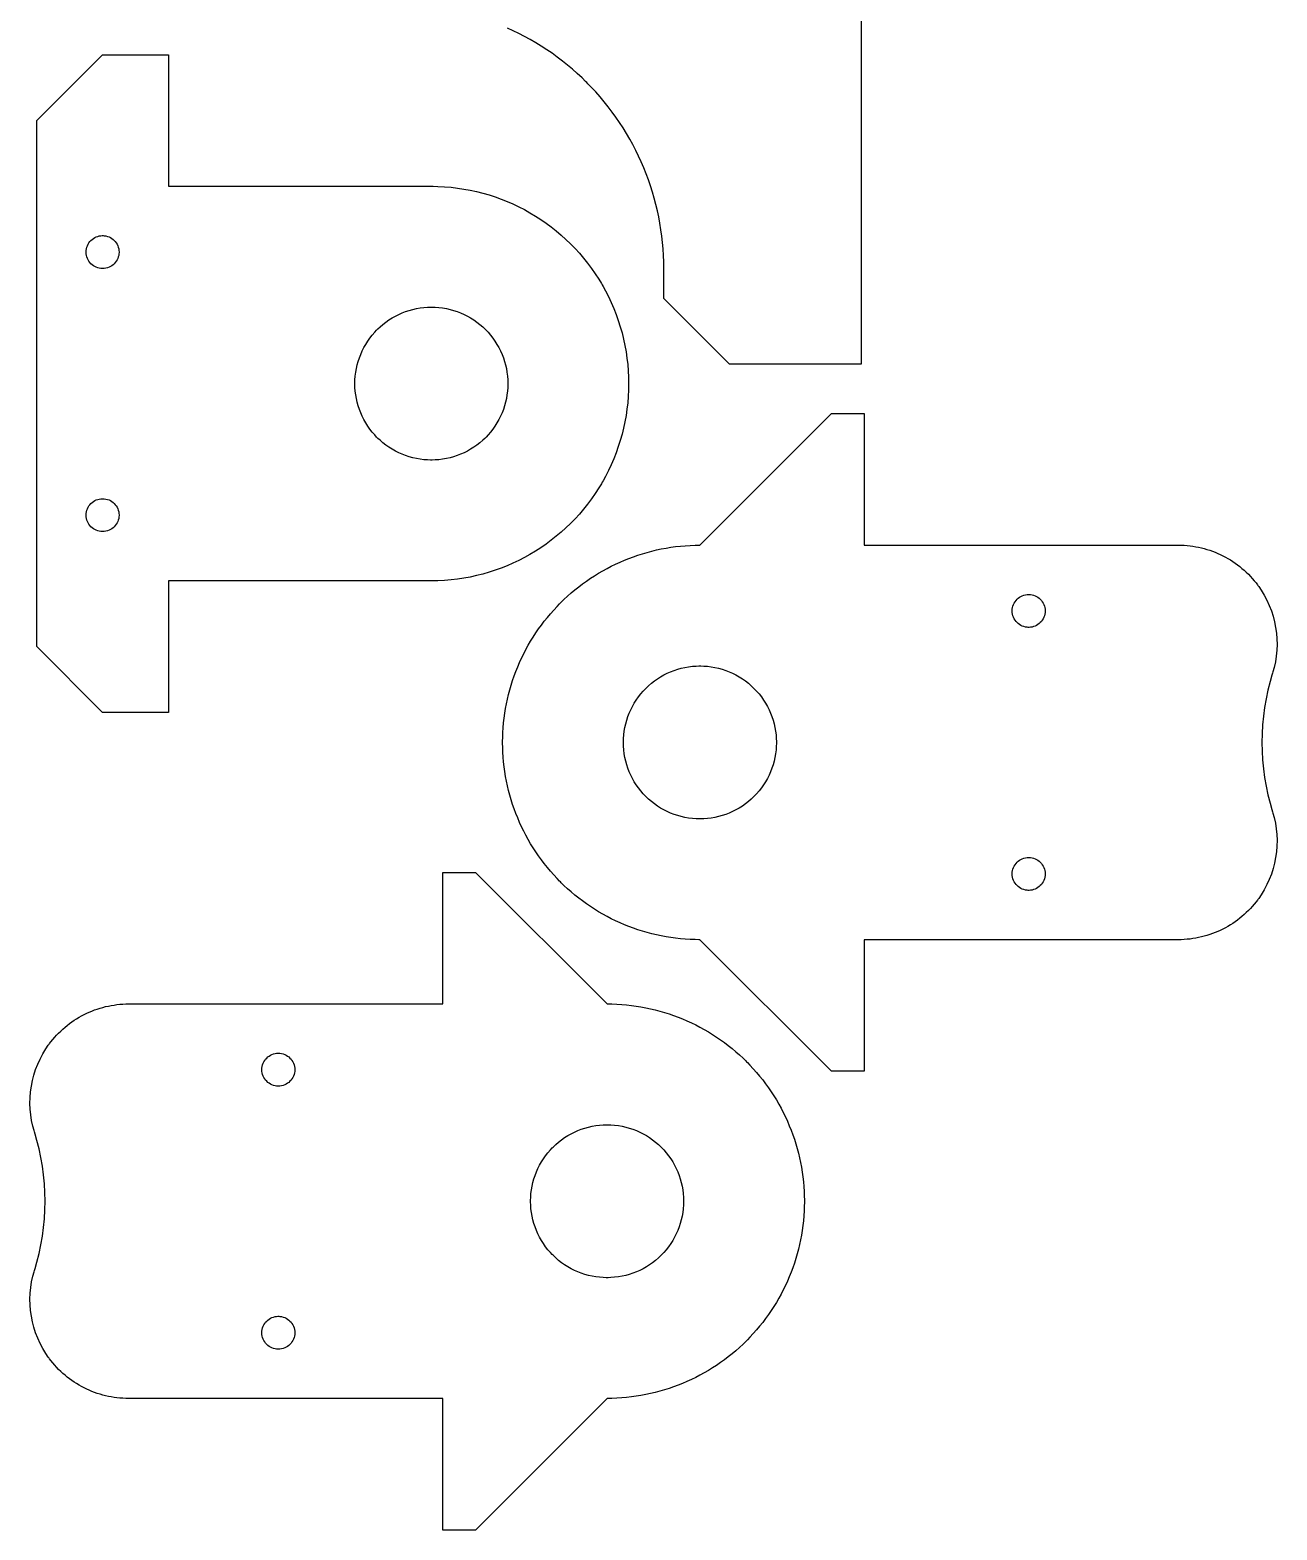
# Model space of a CAD drawing. Extents: x 0 to 249, y 0 to 479.
# Drawn here: x 0 to 240.9, y 0 to 289.7 of the extents above; entities that cross this region are included whole.
import ezdxf

# ---------------------------------------------------------------- set-up
doc = ezdxf.new("R2010")
doc.units = 0
doc.layers.get('0').update_dxf_attribs({"linetype": 'CONTINUOUS'})

msp = doc.modelspace()

# ---------------------------------------------------------------- linework, layer by layer
at = {"color": 0}
msp.add_lwpolyline([(160.518, 314.039), (160.518, 225.139), (135.118, 225.139), (122.418, 237.839), (122.418, 243.639), (122.418, 243.954), (122.403, 244.9), (122.356, 246.157), (122.278, 247.411), (122.17, 248.66), (122.031, 249.903), (121.862, 251.14), (121.662, 252.371), (121.433, 253.596), (121.174, 254.813), (120.886, 256.021), (120.569, 257.222), (120.222, 258.412), (119.847, 259.594), (119.443, 260.767), (119.011, 261.929), (118.551, 263.079), (118.063, 264.218), (117.547, 265.344), (117.004, 266.458), (116.434, 267.56), (115.836, 268.647), (115.212, 269.721), (114.561, 270.779), (113.883, 271.822), (113.18, 272.85), (112.45, 273.861), (111.695, 274.856), (110.914, 275.833), (110.108, 276.793), (109.276, 277.735), (108.42, 278.657), (107.762, 279.336), (107.539, 279.56), (107.316, 279.783), (106.636, 280.44), (105.714, 281.297), (104.773, 282.128), (103.813, 282.935), (102.836, 283.715), (101.841, 284.471), (100.83, 285.2), (99.8021, 285.904), (98.7587, 286.581), (97.7001, 287.232), (96.6268, 287.857), (95.5394, 288.454), (94.4383, 289.025), (93.3242, 289.568), (92.1974, 290.083)], dxfattribs=at)
for points in [[(26.7244, 157.914), (14.0243, 157.914), (1.32433, 170.614), (1.32433, 272.214), (14.0243, 284.914), (26.7244, 284.914), (26.7244, 259.514), (77.5244, 259.514), (77.8426, 259.514), (78.7974, 259.493), (80.0633, 259.429), (81.3217, 259.325), (82.5711, 259.179), (83.8113, 258.992), (85.0408, 258.765), (86.2592, 258.5), (87.4654, 258.194), (88.6586, 257.851), (89.8381, 257.469), (91.0026, 257.05), (92.1517, 256.594), (93.2842, 256.101), (94.3994, 255.572), (95.4965, 255.008), (96.5744, 254.41), (97.6325, 253.775), (98.6696, 253.107), (99.6853, 252.406), (100.678, 251.671), (101.648, 250.904), (102.593, 250.106), (103.513, 249.275), (104.407, 248.414), (105.275, 247.521), (106.114, 246.599), (106.925, 245.647), (107.707, 244.667), (108.458, 243.657), (109.177, 242.619), (109.865, 241.556), (110.361, 240.739), (110.52, 240.464), (110.679, 240.188), (111.138, 239.35), (111.716, 238.222), (112.255, 237.081), (112.753, 235.925), (113.212, 234.758), (113.631, 233.581), (114.009, 232.392), (114.348, 231.194), (114.648, 229.99), (114.907, 228.778), (115.126, 227.56), (115.305, 226.336), (115.445, 225.11), (115.545, 223.879), (115.605, 222.647), (115.624, 221.414), (115.605, 220.181), (115.545, 218.949), (115.445, 217.718), (115.305, 216.49), (115.126, 215.268), (114.907, 214.05), (114.648, 212.837), (114.348, 211.632), (114.009, 210.435), (113.631, 209.247), (113.212, 208.068), (112.753, 206.901), (112.255, 205.747), (111.716, 204.604), (111.138, 203.476), (110.679, 202.639), (110.52, 202.364), (110.361, 202.087), (109.865, 201.272), (109.177, 200.207), (108.458, 199.169), (107.707, 198.161), (106.925, 197.179), (106.114, 196.228), (105.275, 195.306), (104.407, 194.414), (103.513, 193.553), (102.593, 192.722), (101.648, 191.922), (100.678, 191.156), (99.6853, 190.421), (98.6696, 189.719), (97.6325, 189.051), (96.5744, 188.418), (95.4965, 187.818), (94.3994, 187.254), (93.2842, 186.725), (92.1517, 186.233), (91.0026, 185.776), (89.8381, 185.357), (88.6586, 184.976), (87.4654, 184.632), (86.2592, 184.328), (85.0408, 184.061), (83.8113, 183.835), (82.5711, 183.649), (81.3217, 183.503), (80.0633, 183.399), (78.7974, 183.335), (77.8426, 183.314), (77.5244, 183.314), (26.7244, 183.314), (26.7244, 157.914)], [(17.1994, 246.814), (17.1994, 246.732), (17.1829, 246.489), (17.1349, 246.174), (17.0565, 245.869), (16.9499, 245.578), (16.8161, 245.3), (16.6571, 245.039), (16.4743, 244.794), (16.2694, 244.568), (16.0439, 244.364), (15.7996, 244.181), (15.5378, 244.022), (15.2601, 243.888), (14.9685, 243.782), (14.6642, 243.703), (14.349, 243.656), (14.1054, 243.639), (14.0243, 243.639), (13.9432, 243.639), (13.6997, 243.656), (13.3845, 243.703), (13.0802, 243.782), (12.7885, 243.888), (12.511, 244.022), (12.2492, 244.181), (12.0047, 244.364), (11.7793, 244.568), (11.5743, 244.794), (11.3915, 245.039), (11.2325, 245.3), (11.0988, 245.578), (10.9921, 245.869), (10.9138, 246.174), (10.8657, 246.489), (10.8493, 246.732), (10.8493, 246.814), (10.8493, 246.894), (10.8657, 247.138), (10.9138, 247.453), (10.9921, 247.758), (11.0988, 248.05), (11.2325, 248.326), (11.3915, 248.589), (11.5743, 248.833), (11.7793, 249.058), (12.0047, 249.264), (12.2492, 249.446), (12.511, 249.606), (12.7885, 249.739), (13.0802, 249.846), (13.3845, 249.924), (13.6997, 249.972), (13.9432, 249.989), (14.0243, 249.989), (14.1054, 249.989), (14.349, 249.972), (14.6642, 249.924), (14.9685, 249.846), (15.2601, 249.739), (15.5378, 249.606), (15.7996, 249.446), (16.0439, 249.264), (16.2694, 249.058), (16.4743, 248.833), (16.6571, 248.589), (16.8161, 248.326), (16.9499, 248.05), (17.0565, 247.758), (17.1349, 247.453), (17.1829, 247.138), (17.1994, 246.894), (17.1994, 246.814)], [(62.7543, 221.414), (62.7543, 221.597), (62.7725, 222.146), (62.8267, 222.874), (62.9161, 223.594), (63.0407, 224.308), (63.1997, 225.014), (63.3928, 225.71), (63.6192, 226.393), (63.8786, 227.065), (64.1706, 227.725), (64.4943, 228.368), (64.8496, 228.997), (65.2358, 229.608), (65.6525, 230.201), (66.0992, 230.774), (66.5753, 231.326), (66.9508, 231.728), (67.0804, 231.857), (67.2099, 231.987), (67.6111, 232.362), (68.1638, 232.839), (68.7371, 233.286), (69.33, 233.703), (69.9411, 234.089), (70.5693, 234.443), (71.2135, 234.768), (71.8722, 235.06), (72.5444, 235.319), (73.2288, 235.546), (73.9242, 235.739), (74.6294, 235.897), (75.3433, 236.022), (76.0646, 236.111), (76.7921, 236.165), (77.3414, 236.183), (77.5244, 236.183), (77.7075, 236.183), (78.2568, 236.165), (78.9843, 236.111), (79.7056, 236.022), (80.4194, 235.897), (81.1247, 235.739), (81.8201, 235.546), (82.5044, 235.319), (83.1767, 235.06), (83.8354, 234.768), (84.4796, 234.443), (85.1078, 234.089), (85.7189, 233.703), (86.3118, 233.286), (86.8851, 232.839), (87.4378, 232.362), (87.839, 231.987), (87.9685, 231.857), (88.0979, 231.728), (88.4736, 231.326), (88.9497, 230.774), (89.3964, 230.201), (89.8131, 229.608), (90.1993, 228.997), (90.5546, 228.368), (90.8783, 227.725), (91.1703, 227.065), (91.4297, 226.393), (91.6561, 225.71), (91.8492, 225.014), (92.0082, 224.308), (92.1326, 223.594), (92.2222, 222.874), (92.2764, 222.146), (92.2946, 221.597), (92.2946, 221.414), (92.2946, 221.231), (92.2764, 220.681), (92.2222, 219.954), (92.1326, 219.232), (92.0082, 218.518), (91.8492, 217.814), (91.6561, 217.118), (91.4297, 216.433), (91.1703, 215.761), (90.8783, 215.103), (90.5546, 214.458), (90.1993, 213.831), (89.8131, 213.219), (89.3964, 212.626), (88.9497, 212.053), (88.4736, 211.5), (88.0979, 211.099), (87.9685, 210.969), (87.839, 210.84), (87.4378, 210.464), (86.8851, 209.989), (86.3118, 209.542), (85.7189, 209.125), (85.1078, 208.739), (84.4796, 208.383), (83.8354, 208.06), (83.1767, 207.768), (82.5044, 207.508), (81.8201, 207.282), (81.1247, 207.089), (80.4194, 206.929), (79.7056, 206.806), (78.9843, 206.715), (78.2568, 206.661), (77.7075, 206.643), (77.5244, 206.643), (77.3414, 206.643), (76.7921, 206.661), (76.0646, 206.715), (75.3433, 206.806), (74.6294, 206.929), (73.9242, 207.089), (73.2288, 207.282), (72.5444, 207.508), (71.8722, 207.768), (71.2135, 208.06), (70.5693, 208.383), (69.9411, 208.739), (69.33, 209.125), (68.7371, 209.542), (68.1638, 209.989), (67.6111, 210.464), (67.2099, 210.84), (67.0804, 210.969), (66.9508, 211.099), (66.5753, 211.5), (66.0992, 212.053), (65.6525, 212.626), (65.2358, 213.219), (64.8496, 213.831), (64.4943, 214.458), (64.1706, 215.103), (63.8786, 215.761), (63.6192, 216.433), (63.3928, 217.118), (63.1997, 217.814), (63.0407, 218.518), (62.9161, 219.232), (62.8267, 219.954), (62.7725, 220.681), (62.7543, 221.231), (62.7543, 221.414)], [(161.146, 215.614), (161.146, 190.214), (221.808, 190.214), (221.95, 190.214), (222.375, 190.206), (222.94, 190.181), (223.501, 190.139), (224.06, 190.081), (224.615, 190.006), (225.167, 189.915), (225.714, 189.81), (226.257, 189.688), (226.794, 189.55), (227.328, 189.397), (227.856, 189.228), (228.379, 189.044), (228.894, 188.846), (229.406, 188.633), (229.908, 188.406), (230.406, 188.164), (230.894, 187.907), (231.376, 187.636), (231.851, 187.351), (232.317, 187.053), (232.774, 186.742), (233.222, 186.415), (233.662, 186.076), (234.092, 185.725), (234.513, 185.36), (234.922, 184.982), (235.322, 184.592), (235.71, 184.189), (236.089, 183.774), (236.454, 183.346), (236.81, 182.906), (237.068, 182.568), (237.151, 182.454), (237.319, 182.226), (237.796, 181.524), (238.379, 180.563), (238.901, 179.574), (239.364, 178.56), (239.765, 177.525), (240.104, 176.469), (240.382, 175.399), (240.596, 174.315), (240.747, 173.221), (240.835, 172.118), (240.858, 171.01), (240.817, 169.901), (240.711, 168.792), (240.539, 167.686), (240.301, 166.587), (240.081, 165.768), (239.997, 165.497), (239.869, 165.09), (239.519, 163.857), (239.106, 162.203), (238.756, 160.538), (238.469, 158.864), (238.246, 157.182), (238.088, 155.496), (237.992, 153.806), (237.96, 152.114), (237.992, 150.421), (238.088, 148.731), (238.246, 147.044), (238.469, 145.364), (238.756, 143.689), (239.106, 142.025), (239.519, 140.371), (239.869, 139.138), (239.997, 138.729), (240.081, 138.459), (240.301, 137.639), (240.539, 136.54), (240.711, 135.435), (240.817, 134.326), (240.858, 133.217), (240.835, 132.109), (240.747, 131.007), (240.596, 129.912), (240.382, 128.828), (240.104, 127.757), (239.765, 126.702), (239.364, 125.667), (238.901, 124.653), (238.379, 123.665), (237.796, 122.703), (237.319, 122), (237.151, 121.773), (237.068, 121.658), (236.81, 121.321), (236.454, 120.881), (236.089, 120.454), (235.71, 120.038), (235.322, 119.635), (234.922, 119.245), (234.513, 118.867), (234.092, 118.502), (233.662, 118.15), (233.222, 117.811), (232.774, 117.486), (232.317, 117.174), (231.851, 116.875), (231.376, 116.591), (230.894, 116.32), (230.406, 116.063), (229.908, 115.821), (229.406, 115.593), (228.894, 115.38), (228.379, 115.182), (227.856, 114.999), (227.328, 114.83), (226.794, 114.677), (226.257, 114.54), (225.714, 114.418), (225.167, 114.311), (224.615, 114.221), (224.06, 114.147), (223.501, 114.089), (222.94, 114.047), (222.375, 114.022), (221.95, 114.013), (221.808, 114.013), (161.146, 114.013), (161.146, 88.6133), (154.796, 88.6133), (129.396, 114.013), (129.159, 114.013), (128.45, 114.025), (127.506, 114.06), (126.566, 114.118), (125.63, 114.2), (124.697, 114.304), (123.769, 114.431), (122.846, 114.58), (121.928, 114.752), (121.015, 114.946), (120.109, 115.163), (119.208, 115.401), (118.315, 115.66), (117.428, 115.942), (116.549, 116.244), (115.678, 116.568), (114.815, 116.914), (113.961, 117.28), (113.116, 117.666), (112.281, 118.074), (111.455, 118.502), (110.639, 118.95), (109.834, 119.418), (109.04, 119.907), (108.258, 120.415), (107.487, 120.942), (106.728, 121.49), (105.983, 122.056), (105.249, 122.642), (104.53, 123.246), (103.824, 123.87), (103.132, 124.512), (102.622, 125.005), (102.455, 125.173), (102.288, 125.34), (101.794, 125.85), (101.152, 126.542), (100.528, 127.248), (99.9239, 127.967), (99.3383, 128.7), (98.7718, 129.446), (98.2246, 130.205), (97.6968, 130.975), (97.1887, 131.758), (96.7006, 132.552), (96.2322, 133.357), (95.784, 134.172), (95.3561, 134.998), (94.9486, 135.834), (94.5618, 136.679), (94.1958, 137.533), (93.8507, 138.396), (93.5267, 139.267), (93.2239, 140.146), (92.9425, 141.032), (92.6828, 141.926), (92.4447, 142.826), (92.2285, 143.733), (92.0344, 144.646), (91.8626, 145.564), (91.7132, 146.487), (91.5863, 147.415), (91.4821, 148.347), (91.4007, 149.285), (91.3425, 150.224), (91.3074, 151.168), (91.2957, 151.876), (91.2957, 152.114), (91.2957, 152.35), (91.3074, 153.06), (91.3425, 154.003), (91.4007, 154.943), (91.4821, 155.879), (91.5863, 156.811), (91.7132, 157.74), (91.8626, 158.663), (92.0344, 159.581), (92.2285, 160.493), (92.4447, 161.4), (92.6828, 162.3), (92.9425, 163.194), (93.2239, 164.081), (93.5267, 164.96), (93.8507, 165.831), (94.1958, 166.693), (94.5618, 167.547), (94.9486, 168.393), (95.3561, 169.229), (95.784, 170.054), (96.2322, 170.869), (96.7006, 171.675), (97.1887, 172.469), (97.6968, 173.251), (98.2246, 174.022), (98.7718, 174.781), (99.3383, 175.526), (99.9239, 176.26), (100.528, 176.979), (101.152, 177.685), (101.794, 178.376), (102.288, 178.888), (102.455, 179.054), (102.622, 179.221), (103.132, 179.715), (103.824, 180.357), (104.53, 180.981), (105.249, 181.585), (105.983, 182.171), (106.728, 182.737), (107.487, 183.285), (108.258, 183.813), (109.04, 184.321), (109.834, 184.808), (110.639, 185.276), (111.455, 185.725), (112.281, 186.153), (113.116, 186.56), (113.961, 186.947), (114.815, 187.314), (115.678, 187.658), (116.549, 187.982), (117.428, 188.285), (118.315, 188.567), (119.208, 188.826), (120.109, 189.064), (121.015, 189.281), (121.928, 189.475), (122.846, 189.647), (123.769, 189.796), (124.697, 189.922), (125.63, 190.026), (126.566, 190.108), (127.506, 190.167), (128.45, 190.201), (129.159, 190.214), (129.396, 190.214), (154.796, 215.614), (161.146, 215.614)], [(17.1994, 196.014), (17.1994, 195.932), (17.1829, 195.689), (17.1349, 195.374), (17.0565, 195.069), (16.9499, 194.778), (16.8161, 194.5), (16.6571, 194.239), (16.4743, 193.994), (16.2694, 193.768), (16.0439, 193.564), (15.7996, 193.381), (15.5378, 193.222), (15.2601, 193.087), (14.9685, 192.982), (14.6642, 192.903), (14.349, 192.856), (14.1054, 192.839), (14.0243, 192.839), (13.9432, 192.839), (13.6997, 192.856), (13.3845, 192.903), (13.0802, 192.982), (12.7885, 193.087), (12.511, 193.222), (12.2492, 193.381), (12.0047, 193.564), (11.7793, 193.768), (11.5743, 193.994), (11.3915, 194.239), (11.2325, 194.5), (11.0988, 194.778), (10.9921, 195.069), (10.9138, 195.374), (10.8657, 195.689), (10.8493, 195.932), (10.8493, 196.014), (10.8493, 196.094), (10.8657, 196.337), (10.9138, 196.653), (10.9921, 196.957), (11.0988, 197.25), (11.2325, 197.526), (11.3915, 197.789), (11.5743, 198.033), (11.7793, 198.258), (12.0047, 198.464), (12.2492, 198.646), (12.511, 198.806), (12.7885, 198.939), (13.0802, 199.046), (13.3845, 199.124), (13.6997, 199.172), (13.9432, 199.189), (14.0243, 199.189), (14.1054, 199.189), (14.349, 199.172), (14.6642, 199.124), (14.9685, 199.046), (15.2601, 198.939), (15.5378, 198.806), (15.7996, 198.646), (16.0439, 198.464), (16.2694, 198.258), (16.4743, 198.033), (16.6571, 197.789), (16.8161, 197.526), (16.9499, 197.25), (17.0565, 196.957), (17.1349, 196.653), (17.1829, 196.337), (17.1994, 196.094), (17.1994, 196.014)], [(196.071, 177.514), (196.071, 177.432), (196.054, 177.189), (196.007, 176.874), (195.928, 176.569), (195.821, 176.278), (195.688, 176), (195.529, 175.739), (195.346, 175.494), (195.14, 175.268), (194.915, 175.064), (194.671, 174.881), (194.41, 174.722), (194.132, 174.587), (193.84, 174.481), (193.536, 174.403), (193.221, 174.356), (192.976, 174.339), (192.896, 174.339), (192.815, 174.339), (192.571, 174.356), (192.256, 174.403), (191.951, 174.481), (191.66, 174.587), (191.382, 174.722), (191.121, 174.881), (190.876, 175.064), (190.65, 175.268), (190.446, 175.494), (190.263, 175.739), (190.104, 176), (189.971, 176.278), (189.864, 176.569), (189.785, 176.874), (189.737, 177.189), (189.721, 177.432), (189.721, 177.514), (189.721, 177.594), (189.737, 177.837), (189.785, 178.153), (189.864, 178.457), (189.971, 178.75), (190.104, 179.026), (190.263, 179.289), (190.446, 179.533), (190.65, 179.758), (190.876, 179.964), (191.121, 180.146), (191.382, 180.306), (191.66, 180.439), (191.951, 180.546), (192.256, 180.624), (192.571, 180.672), (192.815, 180.689), (192.896, 180.689), (192.976, 180.689), (193.221, 180.672), (193.536, 180.624), (193.84, 180.546), (194.132, 180.439), (194.41, 180.306), (194.671, 180.146), (194.915, 179.964), (195.14, 179.758), (195.346, 179.533), (195.529, 179.289), (195.688, 179.026), (195.821, 178.75), (195.928, 178.457), (196.007, 178.153), (196.054, 177.837), (196.071, 177.594), (196.071, 177.514)], [(144.165, 152.114), (144.165, 151.931), (144.147, 151.381), (144.093, 150.654), (144.004, 149.932), (143.879, 149.218), (143.721, 148.513), (143.528, 147.818), (143.301, 147.133), (143.042, 146.461), (142.75, 145.803), (142.426, 145.158), (142.071, 144.531), (141.685, 143.919), (141.268, 143.326), (140.821, 142.753), (140.344, 142.2), (139.969, 141.799), (139.84, 141.669), (139.71, 141.54), (139.308, 141.164), (138.756, 140.689), (138.183, 140.242), (137.59, 139.825), (136.979, 139.439), (136.351, 139.083), (135.707, 138.759), (135.048, 138.468), (134.376, 138.208), (133.691, 137.982), (132.996, 137.789), (132.291, 137.63), (131.577, 137.505), (130.855, 137.416), (130.128, 137.362), (129.579, 137.343), (129.396, 137.343), (129.212, 137.343), (128.663, 137.362), (127.936, 137.416), (127.215, 137.505), (126.501, 137.63), (125.795, 137.789), (125.1, 137.982), (124.416, 138.208), (123.743, 138.468), (123.085, 138.759), (122.441, 139.083), (121.812, 139.439), (121.201, 139.825), (120.608, 140.242), (120.035, 140.689), (119.482, 141.164), (119.081, 141.54), (118.952, 141.669), (118.822, 141.799), (118.447, 142.2), (117.97, 142.753), (117.524, 143.326), (117.107, 143.919), (116.721, 144.531), (116.366, 145.158), (116.042, 145.803), (115.75, 146.461), (115.49, 147.133), (115.264, 147.818), (115.071, 148.513), (114.912, 149.218), (114.787, 149.932), (114.698, 150.654), (114.644, 151.381), (114.626, 151.931), (114.626, 152.114), (114.626, 152.296), (114.644, 152.846), (114.698, 153.574), (114.787, 154.294), (114.912, 155.008), (115.071, 155.714), (115.264, 156.41), (115.49, 157.093), (115.75, 157.765), (116.042, 158.425), (116.366, 159.068), (116.721, 159.697), (117.107, 160.308), (117.524, 160.901), (117.97, 161.474), (118.447, 162.026), (118.822, 162.428), (118.952, 162.557), (119.081, 162.688), (119.482, 163.063), (120.035, 163.539), (120.608, 163.985), (121.201, 164.401), (121.812, 164.789), (122.441, 165.143), (123.085, 165.468), (123.743, 165.76), (124.416, 166.018), (125.1, 166.244), (125.795, 166.438), (126.501, 166.597), (127.215, 166.722), (127.936, 166.811), (128.663, 166.865), (129.212, 166.883), (129.396, 166.883), (129.579, 166.883), (130.128, 166.865), (130.855, 166.811), (131.577, 166.722), (132.291, 166.597), (132.996, 166.438), (133.691, 166.244), (134.376, 166.018), (135.048, 165.76), (135.707, 165.468), (136.351, 165.143), (136.979, 164.789), (137.59, 164.401), (138.183, 163.985), (138.756, 163.539), (139.308, 163.063), (139.71, 162.688), (139.84, 162.557), (139.969, 162.428), (140.344, 162.026), (140.821, 161.474), (141.268, 160.901), (141.685, 160.308), (142.071, 159.697), (142.426, 159.068), (142.75, 158.425), (143.042, 157.765), (143.301, 157.093), (143.528, 156.41), (143.721, 155.714), (143.879, 155.008), (144.004, 154.294), (144.093, 153.574), (144.147, 152.846), (144.165, 152.296), (144.165, 152.114)], [(196.071, 126.713), (196.071, 126.632), (196.054, 126.389), (196.007, 126.073), (195.928, 125.769), (195.821, 125.477), (195.688, 125.2), (195.529, 124.938), (195.346, 124.694), (195.14, 124.468), (194.915, 124.263), (194.671, 124.081), (194.41, 123.922), (194.132, 123.788), (193.84, 123.681), (193.536, 123.603), (193.221, 123.555), (192.976, 123.538), (192.896, 123.538), (192.815, 123.538), (192.571, 123.555), (192.256, 123.603), (191.951, 123.681), (191.66, 123.788), (191.382, 123.922), (191.121, 124.081), (190.876, 124.263), (190.65, 124.468), (190.446, 124.694), (190.263, 124.938), (190.104, 125.2), (189.971, 125.477), (189.864, 125.769), (189.785, 126.073), (189.737, 126.389), (189.721, 126.632), (189.721, 126.713), (189.721, 126.795), (189.737, 127.038), (189.785, 127.353), (189.864, 127.657), (189.971, 127.949), (190.104, 128.227), (190.263, 128.489), (190.446, 128.733), (190.65, 128.958), (190.876, 129.163), (191.121, 129.346), (191.382, 129.505), (191.66, 129.639), (191.951, 129.746), (192.256, 129.824), (192.571, 129.872), (192.815, 129.888), (192.896, 129.888), (192.976, 129.888), (193.221, 129.872), (193.536, 129.824), (193.84, 129.746), (194.132, 129.639), (194.41, 129.505), (194.671, 129.346), (194.915, 129.163), (195.14, 128.958), (195.346, 128.733), (195.529, 128.489), (195.688, 128.227), (195.821, 127.949), (195.928, 127.657), (196.007, 127.353), (196.054, 127.038), (196.071, 126.795), (196.071, 126.713)], [(79.7129, 0.0115), (79.7129, 25.4115), (19.05, 25.4115), (18.9083, 25.4115), (18.4832, 25.42), (17.9189, 25.4451), (17.3574, 25.4868), (16.7989, 25.5449), (16.2438, 25.6192), (15.6925, 25.7096), (15.1451, 25.8158), (14.6021, 25.9379), (14.0638, 26.0756), (13.5304, 26.2286), (13.0024, 26.3968), (12.48, 26.5803), (11.9635, 26.7786), (11.4534, 26.9918), (10.9498, 27.2194), (10.4531, 27.4617), (9.96371, 27.7182), (9.48178, 27.9887), (9.00776, 28.2733), (8.54194, 28.5718), (8.08458, 28.8839), (7.63607, 29.2093), (7.19667, 29.5482), (6.76682, 29.9003), (6.34668, 30.2653), (5.93664, 30.6431), (5.53706, 31.0336), (5.14822, 31.4367), (4.7704, 31.8521), (4.40403, 32.2796), (4.04932, 32.7193), (3.79058, 33.0567), (3.70665, 33.1707), (3.53907, 33.3985), (3.06326, 34.1017), (2.47976, 35.0629), (1.9566, 36.0517), (1.49425, 37.0651), (1.09321, 38.1006), (0.75391, 39.155), (0.47683, 40.2258), (0.26248, 41.31), (0.11133, 42.4047), (0.02382, 43.5072), (0.00043, 44.6147), (0.04167, 45.7243), (0.14795, 46.8333), (0.31982, 47.9386), (0.55767, 49.0376), (0.77799, 49.8575), (0.86209, 50.1275), (0.98915, 50.5354), (1.33936, 51.7688), (1.75304, 53.4228), (2.10303, 55.0875), (2.38943, 56.7615), (2.61214, 58.4426), (2.77126, 60.1293), (2.86669, 61.8196), (2.89854, 63.5117), (2.86669, 65.2037), (2.77126, 66.894), (2.61214, 68.5806), (2.38943, 70.2618), (2.10303, 71.9357), (1.75304, 73.6006), (1.33936, 75.2544), (0.98915, 76.4879), (0.86209, 76.8957), (0.77799, 77.1657), (0.55767, 77.9856), (0.31982, 79.0846), (0.14795, 80.19), (0.04167, 81.2989), (0.00043, 82.4085), (0.02382, 83.516), (0.11133, 84.6186), (0.26248, 85.7133), (0.47683, 86.7975), (0.75391, 87.8682), (1.09321, 88.9226), (1.49425, 89.9581), (1.9566, 90.9717), (2.47976, 91.9604), (3.06326, 92.9217), (3.53907, 93.6247), (3.70665, 93.8525), (3.79058, 93.9667), (4.04932, 94.304), (4.40403, 94.7436), (4.7704, 95.1713), (5.14822, 95.5865), (5.53706, 95.9896), (5.93664, 96.3803), (6.34668, 96.7581), (6.76682, 97.1231), (7.19667, 97.475), (7.63607, 97.8139), (8.08458, 98.1394), (8.54194, 98.4515), (9.00776, 98.7499), (9.48178, 99.0344), (9.96371, 99.3051), (10.4531, 99.5615), (10.9498, 99.8038), (11.4534, 100.032), (11.9635, 100.245), (12.48, 100.443), (13.0024, 100.626), (13.5304, 100.795), (14.0638, 100.948), (14.6021, 101.085), (15.1451, 101.207), (15.6925, 101.314), (16.2438, 101.404), (16.7989, 101.478), (17.3574, 101.537), (17.9189, 101.578), (18.4832, 101.603), (18.9083, 101.612), (19.05, 101.612), (79.7129, 101.612), (79.7129, 127.012), (86.0629, 127.012), (111.463, 101.612), (111.699, 101.612), (112.409, 101.6), (113.352, 101.565), (114.292, 101.507), (115.229, 101.425), (116.161, 101.321), (117.089, 101.194), (118.013, 101.045), (118.931, 100.873), (119.843, 100.679), (120.75, 100.463), (121.65, 100.225), (122.544, 99.9647), (123.43, 99.6835), (124.309, 99.3807), (125.18, 99.0567), (126.043, 98.7115), (126.897, 98.3454), (127.743, 97.9586), (128.578, 97.5511), (129.404, 97.1233), (130.219, 96.6751), (131.024, 96.2068), (131.818, 95.7185), (132.601, 95.2104), (133.372, 94.6828), (134.13, 94.1356), (134.876, 93.569), (135.609, 92.9833), (136.329, 92.3788), (137.035, 91.7553), (137.727, 91.1131), (138.237, 90.6197), (138.404, 90.4524), (138.571, 90.2853), (139.064, 89.7751), (139.707, 89.0835), (140.331, 88.3775), (140.935, 87.6579), (141.521, 86.9249), (142.087, 86.1789), (142.635, 85.4203), (143.161, 84.6496), (143.669, 83.8671), (144.158, 83.0732), (144.626, 82.2682), (145.075, 81.4526), (145.503, 80.6268), (145.91, 79.7911), (146.297, 78.9461), (146.663, 78.0919), (147.008, 77.229), (147.332, 76.3579), (147.635, 75.4789), (147.917, 74.5925), (148.176, 73.6989), (148.414, 72.7986), (148.631, 71.8918), (148.824, 70.9793), (148.996, 70.0611), (149.146, 69.1379), (149.272, 68.2099), (149.376, 67.2774), (149.458, 66.341), (149.517, 65.401), (149.551, 64.4576), (149.563, 63.7482), (149.563, 63.5117), (149.563, 63.2751), (149.551, 62.5656), (149.517, 61.6224), (149.458, 60.6824), (149.376, 59.746), (149.272, 58.8135), (149.146, 57.8854), (148.996, 56.9621), (148.824, 56.0439), (148.631, 55.1314), (148.414, 54.2247), (148.176, 53.3244), (147.917, 52.4308), (147.635, 51.5443), (147.332, 50.6653), (147.008, 49.7942), (146.663, 48.9314), (146.297, 48.0772), (145.91, 47.2321), (145.503, 46.3965), (145.075, 45.5707), (144.626, 44.7551), (144.158, 43.9501), (143.669, 43.1563), (143.161, 42.3737), (142.635, 41.6029), (142.087, 40.8444), (141.521, 40.0985), (140.935, 39.3654), (140.331, 38.6458), (139.707, 37.9399), (139.064, 37.2481), (138.571, 36.7381), (138.404, 36.5708), (138.237, 36.4036), (137.727, 35.9101), (137.035, 35.2681), (136.329, 34.6446), (135.609, 34.0399), (134.876, 33.4543), (134.13, 32.8878), (133.372, 32.3406), (132.601, 31.8128), (131.818, 31.3049), (131.024, 30.8165), (130.219, 30.3482), (129.404, 29.9), (128.578, 29.4721), (127.743, 29.0647), (126.897, 28.6778), (126.043, 28.3118), (125.18, 27.9667), (124.309, 27.6426), (123.43, 27.3399), (122.544, 27.0585), (121.65, 26.7988), (120.75, 26.5607), (119.843, 26.3444), (118.931, 26.1504), (118.013, 25.9786), (117.089, 25.8292), (116.161, 25.7022), (115.229, 25.5981), (114.292, 25.5167), (113.352, 25.4585), (112.409, 25.4233), (111.699, 25.4115), (111.463, 25.4115), (86.0629, 0.0115), (79.7129, 0.0115)], [(44.7879, 88.9117), (44.7879, 88.9928), (44.8043, 89.2362), (44.8524, 89.5515), (44.9306, 89.8558), (45.0374, 90.1475), (45.1711, 90.4251), (45.3301, 90.6868), (45.5129, 90.9312), (45.7178, 91.1568), (45.9432, 91.3617), (46.1876, 91.5444), (46.4494, 91.7035), (46.7269, 91.8372), (47.0188, 91.9439), (47.3229, 92.0222), (47.6382, 92.0703), (47.8817, 92.0867), (47.9629, 92.0867), (48.044, 92.0867), (48.2875, 92.0703), (48.6026, 92.0222), (48.9069, 91.9439), (49.1988, 91.8372), (49.4763, 91.7035), (49.7381, 91.5444), (49.9825, 91.3617), (50.2079, 91.1568), (50.4129, 90.9312), (50.5957, 90.6868), (50.7547, 90.4251), (50.8883, 90.1475), (50.9951, 89.8558), (51.0735, 89.5515), (51.1215, 89.2362), (51.1379, 88.9928), (51.1379, 88.9117), (51.1379, 88.8306), (51.1215, 88.5871), (51.0735, 88.2718), (50.9951, 87.9675), (50.8883, 87.6758), (50.7547, 87.3983), (50.5957, 87.1365), (50.4129, 86.8921), (50.2079, 86.6667), (49.9825, 86.4617), (49.7381, 86.2789), (49.4763, 86.1199), (49.1988, 85.9861), (48.9069, 85.8794), (48.6026, 85.8011), (48.2875, 85.7531), (48.044, 85.7367), (47.9629, 85.7367), (47.8817, 85.7367), (47.6382, 85.7531), (47.3229, 85.8011), (47.0188, 85.8794), (46.7269, 85.9861), (46.4494, 86.1199), (46.1876, 86.2789), (45.9432, 86.4617), (45.7178, 86.6667), (45.5129, 86.8921), (45.3301, 87.1365), (45.1711, 87.3983), (45.0374, 87.6758), (44.9306, 87.9675), (44.8524, 88.2718), (44.8043, 88.5871), (44.7879, 88.8306), (44.7879, 88.9117)], [(96.6929, 63.5117), (96.6929, 63.6947), (96.711, 64.244), (96.7651, 64.9715), (96.8547, 65.6928), (96.9793, 66.4065), (97.1383, 67.1118), (97.3313, 67.8074), (97.5578, 68.4917), (97.8172, 69.1639), (98.109, 69.8226), (98.4328, 70.4668), (98.7882, 71.095), (99.1743, 71.7061), (99.5911, 72.2989), (100.038, 72.8724), (100.514, 73.425), (100.889, 73.8263), (101.019, 73.9557), (101.148, 74.0851), (101.55, 74.4608), (102.102, 74.9368), (102.676, 75.3835), (103.268, 75.8001), (103.88, 76.1865), (104.508, 76.5417), (105.152, 76.8656), (105.811, 77.1575), (106.483, 77.4169), (107.167, 77.6433), (107.863, 77.8363), (108.568, 77.9953), (109.282, 78.1199), (110.003, 78.2094), (110.731, 78.2636), (111.28, 78.2818), (111.463, 78.2818), (111.646, 78.2818), (112.195, 78.2636), (112.923, 78.2094), (113.644, 78.1199), (114.358, 77.9953), (115.063, 77.8363), (115.759, 77.6433), (116.443, 77.4169), (117.115, 77.1575), (117.774, 76.8656), (118.418, 76.5417), (119.046, 76.1865), (119.657, 75.8001), (120.25, 75.3835), (120.824, 74.9368), (121.376, 74.4608), (121.778, 74.0851), (121.907, 73.9557), (122.037, 73.8263), (122.412, 73.425), (122.888, 72.8724), (123.335, 72.2989), (123.752, 71.7061), (124.138, 71.095), (124.493, 70.4668), (124.817, 69.8226), (125.109, 69.1639), (125.368, 68.4917), (125.595, 67.8074), (125.788, 67.1118), (125.947, 66.4065), (126.071, 65.6928), (126.161, 64.9715), (126.215, 64.244), (126.233, 63.6947), (126.233, 63.5117), (126.233, 63.3286), (126.215, 62.7793), (126.161, 62.0518), (126.071, 61.3306), (125.947, 60.6167), (125.788, 59.9114), (125.595, 59.216), (125.368, 58.5315), (125.109, 57.8594), (124.817, 57.2007), (124.493, 56.5565), (124.138, 55.9283), (123.752, 55.3172), (123.335, 54.7243), (122.888, 54.151), (122.412, 53.5983), (122.037, 53.1971), (121.907, 53.0675), (121.778, 52.9381), (121.376, 52.5625), (120.824, 52.0864), (120.25, 51.6397), (119.657, 51.2231), (119.046, 50.8368), (118.418, 50.4815), (117.774, 50.1578), (117.115, 49.8658), (116.443, 49.6064), (115.759, 49.38), (115.063, 49.1869), (114.358, 49.0279), (113.644, 48.9033), (112.923, 48.8138), (112.195, 48.7597), (111.646, 48.7415), (111.463, 48.7415), (111.28, 48.7415), (110.731, 48.7597), (110.003, 48.8138), (109.282, 48.9033), (108.568, 49.0279), (107.863, 49.1869), (107.167, 49.38), (106.483, 49.6064), (105.811, 49.8658), (105.152, 50.1578), (104.508, 50.4815), (103.88, 50.8368), (103.268, 51.2231), (102.676, 51.6397), (102.102, 52.0864), (101.55, 52.5625), (101.148, 52.9381), (101.019, 53.0675), (100.889, 53.1971), (100.514, 53.5983), (100.038, 54.151), (99.5911, 54.7243), (99.1743, 55.3172), (98.7882, 55.9283), (98.4328, 56.5565), (98.109, 57.2007), (97.8172, 57.8594), (97.5578, 58.5315), (97.3313, 59.216), (97.1383, 59.9114), (96.9793, 60.6167), (96.8547, 61.3306), (96.7651, 62.0518), (96.711, 62.7793), (96.6929, 63.3286), (96.6929, 63.5117)], [(44.7879, 38.1117), (44.7879, 38.1928), (44.8043, 38.4362), (44.8524, 38.7515), (44.9306, 39.0558), (45.0374, 39.3475), (45.1711, 39.625), (45.3301, 39.8868), (45.5129, 40.1312), (45.7178, 40.3567), (45.9432, 40.5615), (46.1876, 40.7443), (46.4494, 40.9033), (46.7269, 41.0371), (47.0188, 41.1439), (47.3229, 41.2221), (47.6382, 41.2701), (47.8817, 41.2865), (47.9629, 41.2865), (48.044, 41.2865), (48.2875, 41.2701), (48.6026, 41.2221), (48.9069, 41.1439), (49.1988, 41.0371), (49.4763, 40.9033), (49.7381, 40.7443), (49.9825, 40.5615), (50.2079, 40.3567), (50.4129, 40.1312), (50.5957, 39.8868), (50.7547, 39.625), (50.8883, 39.3475), (50.9951, 39.0558), (51.0735, 38.7515), (51.1215, 38.4362), (51.1379, 38.1928), (51.1379, 38.1117), (51.1379, 38.0306), (51.1215, 37.7869), (51.0735, 37.4717), (50.9951, 37.1675), (50.8883, 36.8757), (50.7547, 36.5982), (50.5957, 36.3364), (50.4129, 36.0921), (50.2079, 35.8665), (49.9825, 35.6617), (49.7381, 35.4789), (49.4763, 35.3199), (49.1988, 35.1861), (48.9069, 35.0793), (48.6026, 35.0011), (48.2875, 34.9531), (48.044, 34.9365), (47.9629, 34.9365), (47.8817, 34.9365), (47.6382, 34.9531), (47.3229, 35.0011), (47.0188, 35.0793), (46.7269, 35.1861), (46.4494, 35.3199), (46.1876, 35.4789), (45.9432, 35.6617), (45.7178, 35.8665), (45.5129, 36.0921), (45.3301, 36.3364), (45.1711, 36.5982), (45.0374, 36.8757), (44.9306, 37.1675), (44.8524, 37.4717), (44.8043, 37.7869), (44.7879, 38.0306), (44.7879, 38.1117)]]:
    msp.add_lwpolyline(points, close=True, dxfattribs=at)

doc.saveas('drawing.dxf')
